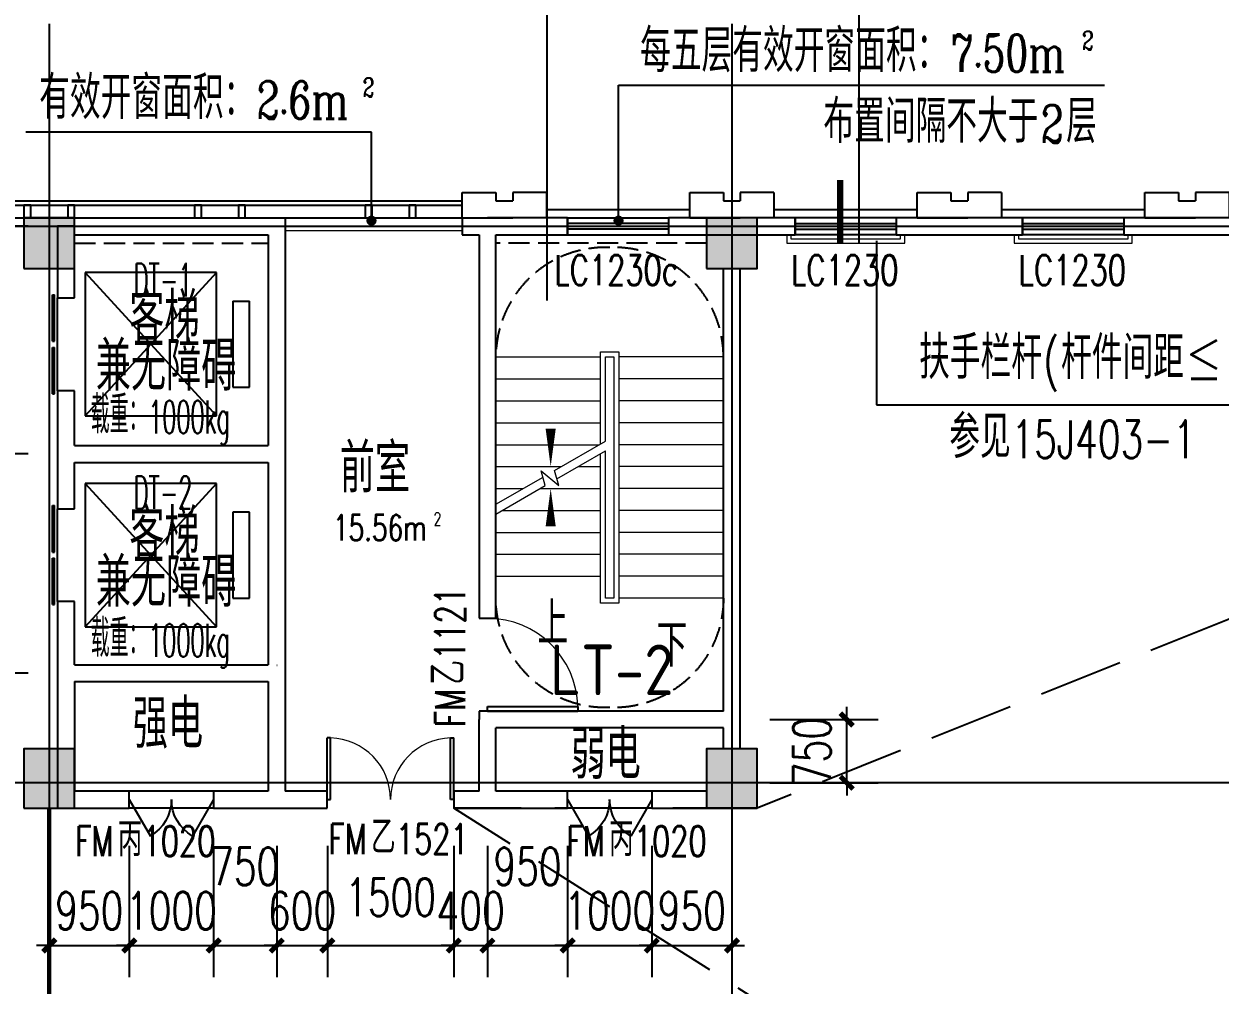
# Model space of a CAD drawing. Extents: x 1738711 to 2346805, y 1189731 to 2516152.
# Drawn here: x 1965285 to 1979477, y 1899059 to 1910459 of the extents above; entities that cross this region are included whole.
import ezdxf

# ---------------------------------------------------------------- set-up
doc = ezdxf.new("R2010")
doc.units = 0
doc.header["$LTSCALE"] = 1000
doc.header["$MEASUREMENT"] = 0
doc.linetypes.add('DASH', pattern=[0.35, 0.25, -0.1])
doc.linetypes.add('复件 140224通州运河二期售楼部条件图_t3$0$X-ME SHAFT SH$0$X-B2$0$WATER_LINE', pattern=[0])
for name, color, linetype, lineweight in [('_0', 7, 'Continuous', 25), ('STAIR', 2, 'Continuous', 5), ('栏杆', 6, 'Continuous', 15)]:
    doc.layers.add(name, color=color, linetype=linetype, lineweight=lineweight)
for name, color, linetype in [('AR-TEXT', 7, 'Continuous'), ('COLUMN', 9, 'Continuous'), ('DIM_IDEN', 3, 'Continuous'), ('DIM_SYMB', 3, 'Continuous'), ('DOTE', 1, 'Continuous'), ('EVTR', 2, 'Continuous'), ('PUB_DIM', 3, 'Continuous'), ('PUB_HATCH', 8, 'Continuous'), ('PUB_TEXT', 7, 'Continuous'), ('SPACE_ALL', 1, 'Continuous'), ('WALL', 40, 'Continuous'), ('WINDOW', 144, 'Continuous'), ('WINDOW_TEXT', 7, 'Continuous'), ('疏散距离', 211, 'DASH'), ('看线', 8, 'Continuous'), ('线脚', 44, 'Continuous')]:
    doc.layers.add(name, color=color, linetype=linetype)
doc.styles.add('_TCH_DIM', font='SIMPLEX', dxfattribs={"bigfont": 'GBCBIG'})
doc.styles.add('_TCH_DIM_T3', font='SIMPLEX', dxfattribs={"width": 0.705882, "bigfont": 'GBCBIG'})
doc.styles.add('_TCH_LABEL', font='COMPLEX', dxfattribs={"bigfont": 'GBCBIG'})
doc.styles.add('_TCH_SPACE', font='SIMPLEX', dxfattribs={"height": 5, "bigfont": 'GBCBIG'})
doc.styles.add('_TCH_WINDOW', font='SIMPLEX', dxfattribs={"height": 3.5, "bigfont": 'GBCBIG'})
doc.styles.get("Standard").update_dxf_attribs({"font": 'gbenor.shx', "bigfont": 'gbcbig.shx'})
doc.dimstyles.new('_TCH_ARCH&&150', dxfattribs={"dimtxt": 446.25, "dimasz": 150, "dimexe": 375, "dimexo": 450, "dimgap": 189.375, "dimtad": 1, "dimdec": 0, "dimzin": 0, "dimdsep": 46, "dimtxsty": '_TCH_DIM_T3', "dimblk": 'ARCHTICK', "dimcen": 0.09, "dimclrt": 7, "dimazin": 2, "dimtfac": 1, "dimtdec": 0, "dimtix": 1, "dimtmove": 2, "dimatfit": 3, "dimfxl": 1, "dimtolj": 1, "dimtzin": 0, "dimarcsym": 0})

# ---------------------------------------------------------------- blocks, each defined once
blk = doc.blocks.new('dgh321')
at = {"layer": 'WALL', "linetype": '复件 140224通州运河二期售楼部条件图_t3$0$X-ME SHAFT SH$0$X-B2$0$WATER_LINE'}
for p, q in [((3247025, -2494105), (3247425, -2494105)), ((3247025, -2494105), (3247025, -2494405)), ((3247425, -2494105), (3247625, -2494105)), ((3248025, -2494105), (3247625, -2494105)), ((3248025, -2494405), (3248025, -2494105)), ((3247425, -2494405), (3247425, -2494305)), ((3247425, -2494305), (3247625, -2494305)), ((3247625, -2494405), (3247625, -2494305)), ((3247025, -2494405), (3247425, -2494405)), ((3248025, -2494405), (3247625, -2494405))]:
    blk.add_line(p, q, dxfattribs=at)
blk = doc.blocks.new('hearherherhr')
at = {"layer": '看线', "linetype": 'DASH'}
for centre, start, end in [((1981792, 1704275), 87.7958, 180), ((1981892, 1704275), 0, 92.2042)]:
    blk.add_arc(centre, 1300, start, end, dxfattribs=at)
blk = doc.blocks.new('hreahearHERH')
at = {"layer": 'DIM_SYMB'}
for points in [[(1982542, 1701285, 0, 0, 0), (1982542, 1704950, 0, 0, 0), (1981142, 1704950, 0, 0, 0), (1981142, 1702975, 0, 120, 0), (1981142, 1703425, 0, 0, 0)], [(1981142, 1701545, 0, 0, 0), (1981142, 1702715, 0, 120, 0), (1981142, 1702265, 0, 0, 0)]]:
    blk.add_lwpolyline(points, format="xyseb", dxfattribs=at)
at = {"layer": 'STAIR'}
for p, q in [((1980492, 1704275), (1981732, 1704275)), ((1981732, 1703244), (1981732, 1704335)), ((1981732, 1704335), (1981952, 1704335)), ((1981792, 1703278), (1981792, 1704275)), ((1981792, 1704275), (1981892, 1704275)), ((1981892, 1704275), (1981892, 1701415)), ((1981952, 1704335), (1981952, 1701355)), ((1983192, 1704275), (1981952, 1704275)), ((1980492, 1704015), (1981732, 1704015)), ((1983192, 1704015), (1981952, 1704015)), ((1980492, 1703755), (1981732, 1703755)), ((1983192, 1703755), (1981952, 1703755)), ((1980492, 1703495), (1981732, 1703495)), ((1983192, 1703495), (1981952, 1703495)), ((1981189, 1702930), (1981792, 1703278)), ((1980492, 1703235), (1981717, 1703235)), ((1981216, 1702830), (1981792, 1703163)), ((1981732, 1701355), (1981732, 1703128)), ((1981792, 1701415), (1981792, 1703163)), ((1983192, 1703235), (1981952, 1703235)), ((1980492, 1702975), (1981267, 1702975)), ((1981467, 1702975), (1981732, 1702975)), ((1983192, 1702975), (1981952, 1702975)), ((1980492, 1702528), (1981051, 1702850)), ((1981077, 1702750), (1981031, 1702923)), ((1981031, 1702923), (1981237, 1702750)), ((1981237, 1702750), (1981189, 1702930)), ((1980492, 1702412), (1981077, 1702750)), ((1980492, 1702715), (1980817, 1702715)), ((1981017, 1702715), (1981732, 1702715)), ((1983192, 1702715), (1981952, 1702715)), ((1980566, 1702455), (1981732, 1702455)), ((1983192, 1702455), (1981952, 1702455)), ((1980492, 1702195), (1981732, 1702195)), ((1983192, 1702195), (1981952, 1702195)), ((1980492, 1701935), (1981732, 1701935)), ((1983192, 1701935), (1981952, 1701935)), ((1980492, 1701675), (1981732, 1701675)), ((1983192, 1701675), (1981952, 1701675)), ((1981892, 1701415), (1981792, 1701415)), ((1983192, 1701415), (1981952, 1701415)), ((1981952, 1701355), (1981732, 1701355))]:
    blk.add_line(p, q, dxfattribs=at)
at = {"layer": '_0'}
blk.add_blockref('hearherherhr', (0, 0), dxfattribs=at)
at = {"layer": '_0', "xscale": -1, "rotation": 180}
blk.add_blockref('hearherherhr', (0, 3405691), dxfattribs=at)
at = {"layer": 'PUB_TEXT', "color": 7, "style": '_TCH_DIM'}
for s, p in [('上', (1980986, 1700863)), ('下', (1982399, 1700603))]:
    blk.add_text(s, height=506, dxfattribs=at).set_placement(p)
blk = doc.blocks.new('hertaraeherah')
at = {"layer": '疏散距离', "ltscale": 4}
for points in [[(1989985, 2006659), (1973985, 2000259), (1970385, 2000259)], [(1989985, 1987859), (1970385, 2000259)]]:
    blk.add_lwpolyline(points, dxfattribs=at)
blk = doc.blocks.new('haerraeherah')
at = {"layer": '栏杆'}
for points in [[(1950035, 1987459), (1950035, 1987559), (1951435, 1987559), (1951435, 1987459)], [(1950085, 1987459), (1950085, 1987509), (1951385, 1987509), (1951385, 1987459)]]:
    blk.add_lwpolyline(points, dxfattribs=at)
blk = doc.blocks.new('jtrshjtrhr')
at = {"layer": 'WINDOW', "linetype": '复件 140224通州运河二期售楼部条件图_t3$0$X-ME SHAFT SH$0$X-B2$0$WATER_LINE'}
for p, q in [((1962192, 1784875), (1980092, 1784875)), ((1962192, 1784825), (1980092, 1784825))]:
    blk.add_line(p, q, dxfattribs=at)
at = {"layer": '看线'}
blk.add_line((1962192, 1785025), (1980092, 1785025), dxfattribs=at)
for points in [[(1974892, 1785025), (1974972, 1785025), (1974972, 1784875), (1974892, 1784875)], [(1975412, 1785025), (1975492, 1785025), (1975492, 1784875), (1975412, 1784875)], [(1976917, 1785025), (1976997, 1785025), (1976997, 1784875), (1976917, 1784875)], [(1977437, 1785025), (1977517, 1785025), (1977517, 1784875), (1977437, 1784875)], [(1978942, 1785025), (1979022, 1785025), (1979022, 1784875), (1978942, 1784875)], [(1979462, 1785025), (1979542, 1785025), (1979542, 1784875), (1979462, 1784875)]]:
    blk.add_lwpolyline(points, close=True, dxfattribs=at)
blk = doc.blocks.new('_ArchTick')
at = {"color": 0, "linetype": 'ByBlock', "const_width": 0.4}
blk.add_lwpolyline([(-0.5, -0.5), (0.5, 0.5)], dxfattribs=at)
blk = doc.blocks.new('*D2660')
at = {"layer": 'Defpoints', "color": 0, "transparency": 16777216}
for p in [(1964676, 1902759), (1965785, 1902759), (1965785, 1901459)]:
    blk.add_point(p, dxfattribs=at)
at = {"layer": 'PUB_DIM', "color": 0, "lineweight": -2, "transparency": 16777216}
for p, q in [((1964676, 1902759), (1964676, 1902909)), ((1965335, 1902759), (1964301, 1902759)), ((1964676, 1901459), (1964676, 1902759)), ((1965335, 1901459), (1964301, 1901459)), ((1964676, 1901459), (1964676, 1901309))]:
    blk.add_line(p, q, dxfattribs=at)
at = {"layer": 'PUB_DIM', "color": 0, "lineweight": -2, "transparency": 16777216, "xscale": 150, "yscale": 150, "zscale": 150}
for p, rotation in [((1964676, 1902759), 270), ((1964676, 1901459), 90)]:
    blk.add_blockref('_ArchTick', p, dxfattribs=dict(at, rotation=rotation))
at = {"layer": 'PUB_DIM', "color": 7, "transparency": 16777216, "insert": (1964263, 1902109), "char_height": 446.2, "attachment_point": 5, "rotation": 90, "style": '_TCH_DIM_T3'}
blk.add_mtext('\\A1;1300', dxfattribs=at)
blk = doc.blocks.new('*D2661')
at = {"layer": 'Defpoints', "color": 0, "transparency": 16777216}
for p in [(1964676, 1905359), (1965785, 1905359), (1965785, 1902759)]:
    blk.add_point(p, dxfattribs=at)
at = {"layer": 'PUB_DIM', "color": 0, "lineweight": -2, "transparency": 16777216}
for p, q in [((1965335, 1905359), (1964301, 1905359)), ((1964676, 1902759), (1964676, 1905359)), ((1965335, 1902759), (1964301, 1902759))]:
    blk.add_line(p, q, dxfattribs=at)
at = {"layer": 'PUB_DIM', "color": 0, "lineweight": -2, "transparency": 16777216, "xscale": 150, "yscale": 150, "zscale": 150}
for p, rotation in [((1964676, 1905359), 90), ((1964676, 1902759), 270)]:
    blk.add_blockref('_ArchTick', p, dxfattribs=dict(at, rotation=rotation))
at = {"layer": 'PUB_DIM', "color": 7, "transparency": 16777216, "insert": (1964263, 1904059), "char_height": 446.2, "attachment_point": 5, "rotation": 90, "style": '_TCH_DIM_T3'}
blk.add_mtext('\\A1;2600', dxfattribs=at)
blk = doc.blocks.new('*D2662')
at = {"layer": 'Defpoints', "color": 0, "transparency": 16777216}
for p in [(1964676, 1908059), (1965785, 1908059), (1965785, 1905359)]:
    blk.add_point(p, dxfattribs=at)
at = {"layer": 'PUB_DIM', "color": 0, "lineweight": -2, "transparency": 16777216}
for p, q in [((1965335, 1908059), (1964301, 1908059)), ((1964676, 1905359), (1964676, 1908059)), ((1965335, 1905359), (1964301, 1905359))]:
    blk.add_line(p, q, dxfattribs=at)
at = {"layer": 'PUB_DIM', "color": 0, "lineweight": -2, "transparency": 16777216, "xscale": 150, "yscale": 150, "zscale": 150}
for p, rotation in [((1964676, 1908059), 90), ((1964676, 1905359), 270)]:
    blk.add_blockref('_ArchTick', p, dxfattribs=dict(at, rotation=rotation))
at = {"layer": 'PUB_DIM', "color": 7, "transparency": 16777216, "insert": (1964263, 1906709), "char_height": 446.2, "attachment_point": 5, "rotation": 90, "style": '_TCH_DIM_T3'}
blk.add_mtext('\\A1;2700', dxfattribs=at)
blk = doc.blocks.new('*D2728')
at = {"layer": 'Defpoints', "color": 0, "transparency": 16777216}
for p in [(1973685, 1902209), (1975047, 1902209), (1973685, 1901459)]:
    blk.add_point(p, dxfattribs=at)
at = {"layer": 'PUB_DIM', "color": 0, "lineweight": -2, "transparency": 16777216}
for p, q in [((1975047, 1902209), (1975047, 1902359)), ((1974135, 1902209), (1975422, 1902209)), ((1975047, 1901459), (1975047, 1902209)), ((1974135, 1901459), (1975422, 1901459)), ((1975047, 1901459), (1975047, 1901309))]:
    blk.add_line(p, q, dxfattribs=at)
at = {"layer": 'PUB_DIM', "color": 0, "lineweight": -2, "transparency": 16777216, "xscale": 150, "yscale": 150, "zscale": 150}
for p, rotation in [((1975047, 1902209), 270), ((1975047, 1901459), 90)]:
    blk.add_blockref('_ArchTick', p, dxfattribs=dict(at, rotation=rotation))
at = {"layer": 'PUB_DIM', "color": 7, "transparency": 16777216, "insert": (1974634, 1901834), "char_height": 446.2, "attachment_point": 5, "rotation": 90, "style": '_TCH_DIM_T3'}
blk.add_mtext('\\A1;750', dxfattribs=at)
blk = doc.blocks.new('*D2764')
at = {"layer": 'Defpoints', "color": 0, "transparency": 16777216}
for p in [(1965585, 1901159), (1966535, 1901159), (1966535, 1899528)]:
    blk.add_point(p, dxfattribs=at)
at = {"layer": 'PUB_DIM', "color": 0, "lineweight": -2, "transparency": 16777216}
for p, q in [((1965585, 1900709), (1965585, 1899153)), ((1966535, 1900709), (1966535, 1899153)), ((1965585, 1899528), (1965435, 1899528)), ((1965585, 1899528), (1966535, 1899528)), ((1966535, 1899528), (1966685, 1899528))]:
    blk.add_line(p, q, dxfattribs=at)
at = {"layer": 'PUB_DIM', "color": 0, "lineweight": -2, "transparency": 16777216, "xscale": 150, "yscale": 150, "zscale": 150}
blk.add_blockref('_ArchTick', (1965585, 1899528), dxfattribs=at)
at = {"layer": 'PUB_DIM', "color": 0, "lineweight": -2, "transparency": 16777216, "xscale": 150, "yscale": 150, "zscale": 150, "rotation": 180}
blk.add_blockref('_ArchTick', (1966535, 1899528), dxfattribs=at)
at = {"layer": 'PUB_DIM', "color": 7, "transparency": 16777216, "insert": (1966060, 1899941), "char_height": 446.2, "attachment_point": 5, "style": '_TCH_DIM_T3'}
blk.add_mtext('\\A1;950', dxfattribs=at)
blk = doc.blocks.new('*D2765')
at = {"layer": 'Defpoints', "color": 0, "transparency": 16777216}
for p in [(1966535, 1901159), (1967535, 1901159), (1967535, 1899528)]:
    blk.add_point(p, dxfattribs=at)
at = {"layer": 'PUB_DIM', "color": 0, "lineweight": -2, "transparency": 16777216}
for p, q in [((1966535, 1900709), (1966535, 1899153)), ((1967535, 1900709), (1967535, 1899153)), ((1966535, 1899528), (1966385, 1899528)), ((1966535, 1899528), (1967535, 1899528)), ((1967535, 1899528), (1967685, 1899528))]:
    blk.add_line(p, q, dxfattribs=at)
at = {"layer": 'PUB_DIM', "color": 0, "lineweight": -2, "transparency": 16777216, "xscale": 150, "yscale": 150, "zscale": 150}
blk.add_blockref('_ArchTick', (1966535, 1899528), dxfattribs=at)
at = {"layer": 'PUB_DIM', "color": 0, "lineweight": -2, "transparency": 16777216, "xscale": 150, "yscale": 150, "zscale": 150, "rotation": 180}
blk.add_blockref('_ArchTick', (1967535, 1899528), dxfattribs=at)
at = {"layer": 'PUB_DIM', "color": 7, "transparency": 16777216, "insert": (1967035, 1899941), "char_height": 446.2, "attachment_point": 5, "style": '_TCH_DIM_T3'}
blk.add_mtext('\\A1;1000', dxfattribs=at)
blk = doc.blocks.new('*D2766')
at = {"layer": 'Defpoints', "color": 0, "transparency": 16777216}
for p in [(1967535, 1901159), (1968285, 1901159), (1968285, 1899528)]:
    blk.add_point(p, dxfattribs=at)
at = {"layer": 'PUB_DIM', "color": 0, "lineweight": -2, "transparency": 16777216}
for p, q in [((1967535, 1900709), (1967535, 1899153)), ((1968285, 1900709), (1968285, 1899153)), ((1967535, 1899528), (1968285, 1899528))]:
    blk.add_line(p, q, dxfattribs=at)
at = {"layer": 'PUB_DIM', "color": 0, "lineweight": -2, "transparency": 16777216, "xscale": 150, "yscale": 150, "zscale": 150, "rotation": 180}
blk.add_blockref('_ArchTick', (1967535, 1899528), dxfattribs=at)
at = {"layer": 'PUB_DIM', "color": 0, "lineweight": -2, "transparency": 16777216, "xscale": 150, "yscale": 150, "zscale": 150}
blk.add_blockref('_ArchTick', (1968285, 1899528), dxfattribs=at)
at = {"layer": 'PUB_DIM', "color": 7, "transparency": 16777216, "insert": (1967910, 1900466), "char_height": 446.2, "attachment_point": 5, "style": '_TCH_DIM_T3'}
blk.add_mtext('\\A1;750', dxfattribs=at)
blk = doc.blocks.new('*D2767')
at = {"layer": 'Defpoints', "color": 0, "transparency": 16777216}
for p in [(1968285, 1901159), (1968885, 1901159), (1968885, 1899528)]:
    blk.add_point(p, dxfattribs=at)
at = {"layer": 'PUB_DIM', "color": 0, "lineweight": -2, "transparency": 16777216}
for p, q in [((1968285, 1900709), (1968285, 1899153)), ((1968885, 1900709), (1968885, 1899153)), ((1968285, 1899528), (1968135, 1899528)), ((1968285, 1899528), (1968885, 1899528)), ((1968885, 1899528), (1969035, 1899528))]:
    blk.add_line(p, q, dxfattribs=at)
at = {"layer": 'PUB_DIM', "color": 0, "lineweight": -2, "transparency": 16777216, "xscale": 150, "yscale": 150, "zscale": 150}
blk.add_blockref('_ArchTick', (1968285, 1899528), dxfattribs=at)
at = {"layer": 'PUB_DIM', "color": 0, "lineweight": -2, "transparency": 16777216, "xscale": 150, "yscale": 150, "zscale": 150, "rotation": 180}
blk.add_blockref('_ArchTick', (1968885, 1899528), dxfattribs=at)
at = {"layer": 'PUB_DIM', "color": 7, "transparency": 16777216, "insert": (1968585, 1899941), "char_height": 446.2, "attachment_point": 5, "style": '_TCH_DIM_T3'}
blk.add_mtext('\\A1;600', dxfattribs=at)
blk = doc.blocks.new('*D2768')
at = {"layer": 'Defpoints', "color": 0, "transparency": 16777216}
for p in [(1968885, 1901159), (1970385, 1901159), (1970385, 1899528)]:
    blk.add_point(p, dxfattribs=at)
at = {"layer": 'PUB_DIM', "color": 0, "lineweight": -2, "transparency": 16777216}
for p, q in [((1968885, 1900709), (1968885, 1899153)), ((1970385, 1900709), (1970385, 1899153)), ((1968885, 1899528), (1970385, 1899528))]:
    blk.add_line(p, q, dxfattribs=at)
at = {"layer": 'PUB_DIM', "color": 0, "lineweight": -2, "transparency": 16777216, "xscale": 150, "yscale": 150, "zscale": 150, "rotation": 180}
blk.add_blockref('_ArchTick', (1968885, 1899528), dxfattribs=at)
at = {"layer": 'PUB_DIM', "color": 0, "lineweight": -2, "transparency": 16777216, "xscale": 150, "yscale": 150, "zscale": 150}
blk.add_blockref('_ArchTick', (1970385, 1899528), dxfattribs=at)
at = {"layer": 'PUB_DIM', "color": 7, "transparency": 16777216, "insert": (1969635, 1900100), "char_height": 446.2, "attachment_point": 5, "style": '_TCH_DIM_T3'}
blk.add_mtext('\\A1;1500', dxfattribs=at)
blk = doc.blocks.new('*D2769')
at = {"layer": 'Defpoints', "color": 0, "transparency": 16777216}
for p in [(1970385, 1901159), (1970785, 1901159), (1970785, 1899528)]:
    blk.add_point(p, dxfattribs=at)
at = {"layer": 'PUB_DIM', "color": 0, "lineweight": -2, "transparency": 16777216}
for p, q in [((1970385, 1900709), (1970385, 1899153)), ((1970785, 1900709), (1970785, 1899153)), ((1970385, 1899528), (1970235, 1899528)), ((1970385, 1899528), (1970785, 1899528)), ((1970785, 1899528), (1970935, 1899528))]:
    blk.add_line(p, q, dxfattribs=at)
at = {"layer": 'PUB_DIM', "color": 0, "lineweight": -2, "transparency": 16777216, "xscale": 150, "yscale": 150, "zscale": 150}
blk.add_blockref('_ArchTick', (1970385, 1899528), dxfattribs=at)
at = {"layer": 'PUB_DIM', "color": 0, "lineweight": -2, "transparency": 16777216, "xscale": 150, "yscale": 150, "zscale": 150, "rotation": 180}
blk.add_blockref('_ArchTick', (1970785, 1899528), dxfattribs=at)
at = {"layer": 'PUB_DIM', "color": 7, "transparency": 16777216, "insert": (1970585, 1899941), "char_height": 446.2, "attachment_point": 5, "style": '_TCH_DIM_T3'}
blk.add_mtext('\\A1;400', dxfattribs=at)
blk = doc.blocks.new('*D2770')
at = {"layer": 'Defpoints', "color": 0, "transparency": 16777216}
for p in [(1970785, 1901159), (1971735, 1901159), (1971735, 1899528)]:
    blk.add_point(p, dxfattribs=at)
at = {"layer": 'PUB_DIM', "color": 0, "lineweight": -2, "transparency": 16777216}
for p, q in [((1970785, 1900709), (1970785, 1899153)), ((1971735, 1900709), (1971735, 1899153)), ((1970785, 1899528), (1971735, 1899528))]:
    blk.add_line(p, q, dxfattribs=at)
at = {"layer": 'PUB_DIM', "color": 0, "lineweight": -2, "transparency": 16777216, "xscale": 150, "yscale": 150, "zscale": 150, "rotation": 180}
blk.add_blockref('_ArchTick', (1970785, 1899528), dxfattribs=at)
at = {"layer": 'PUB_DIM', "color": 0, "lineweight": -2, "transparency": 16777216, "xscale": 150, "yscale": 150, "zscale": 150}
blk.add_blockref('_ArchTick', (1971735, 1899528), dxfattribs=at)
at = {"layer": 'PUB_DIM', "color": 7, "transparency": 16777216, "insert": (1971260, 1900466), "char_height": 446.2, "attachment_point": 5, "style": '_TCH_DIM_T3'}
blk.add_mtext('\\A1;950', dxfattribs=at)
blk = doc.blocks.new('*D2771')
at = {"layer": 'Defpoints', "color": 0, "transparency": 16777216}
for p in [(1971735, 1901159), (1972735, 1901159), (1972735, 1899528)]:
    blk.add_point(p, dxfattribs=at)
at = {"layer": 'PUB_DIM', "color": 0, "lineweight": -2, "transparency": 16777216}
for p, q in [((1971735, 1900709), (1971735, 1899153)), ((1972735, 1900709), (1972735, 1899153)), ((1971735, 1899528), (1971585, 1899528)), ((1971735, 1899528), (1972735, 1899528)), ((1972735, 1899528), (1972885, 1899528))]:
    blk.add_line(p, q, dxfattribs=at)
at = {"layer": 'PUB_DIM', "color": 0, "lineweight": -2, "transparency": 16777216, "xscale": 150, "yscale": 150, "zscale": 150}
blk.add_blockref('_ArchTick', (1971735, 1899528), dxfattribs=at)
at = {"layer": 'PUB_DIM', "color": 0, "lineweight": -2, "transparency": 16777216, "xscale": 150, "yscale": 150, "zscale": 150, "rotation": 180}
blk.add_blockref('_ArchTick', (1972735, 1899528), dxfattribs=at)
at = {"layer": 'PUB_DIM', "color": 7, "transparency": 16777216, "insert": (1972235, 1899941), "char_height": 446.2, "attachment_point": 5, "style": '_TCH_DIM_T3'}
blk.add_mtext('\\A1;1000', dxfattribs=at)
blk = doc.blocks.new('*D2772')
at = {"layer": 'Defpoints', "color": 0, "transparency": 16777216}
for p in [(1972735, 1901159), (1973685, 1901159), (1973685, 1899528)]:
    blk.add_point(p, dxfattribs=at)
at = {"layer": 'PUB_DIM', "color": 0, "lineweight": -2, "transparency": 16777216}
for p, q in [((1972735, 1900709), (1972735, 1899153)), ((1973685, 1900709), (1973685, 1899153)), ((1972735, 1899528), (1972585, 1899528)), ((1972735, 1899528), (1973685, 1899528)), ((1973685, 1899528), (1973835, 1899528))]:
    blk.add_line(p, q, dxfattribs=at)
at = {"layer": 'PUB_DIM', "color": 0, "lineweight": -2, "transparency": 16777216, "xscale": 150, "yscale": 150, "zscale": 150}
blk.add_blockref('_ArchTick', (1972735, 1899528), dxfattribs=at)
at = {"layer": 'PUB_DIM', "color": 0, "lineweight": -2, "transparency": 16777216, "xscale": 150, "yscale": 150, "zscale": 150, "rotation": 180}
blk.add_blockref('_ArchTick', (1973685, 1899528), dxfattribs=at)
at = {"layer": 'PUB_DIM', "color": 7, "transparency": 16777216, "insert": (1973210, 1899941), "char_height": 446.2, "attachment_point": 5, "style": '_TCH_DIM_T3'}
blk.add_mtext('\\A1;950', dxfattribs=at)
blk = doc.blocks.new('$TCHSYS$WIN2D')
for p, q in [((-0.5, 0.5), (0.5, 0.5)), ((-0.5, 0.5), (-0.5, -0.5)), ((0.5, 0.5), (0.5, -0.5)), ((0.5, 0.167), (-0.5, 0.167)), ((0.5, -0.167), (-0.5, -0.167)), ((-0.5, -0.5), (0.5, -0.5))]:
    blk.add_line(p, q)
blk = doc.blocks.new('$DORLIB2D$00000127')
at = {"color": 0}
for points in [[(-0.533, 0.795), (-0.533, 0.69)], [(-0.033, 0.795), (-0.533, 0.795)], [(-0.033, 0.795), (-0.033, 0.69)], [(0.533, 0.795), (0.033, 0.795)], [(0.033, 0.795), (0.033, 0.69)], [(0.533, 0.795), (0.533, 0.69)], [(-0.033, 0.69), (-0.533, 0.69)], [(0.533, 0.69), (0.033, 0.69)], [(0.5, 0.5), (-0.5, 0.5)]]:
    blk.add_lwpolyline(points, dxfattribs=at)
blk = doc.blocks.new('$DorLib2D$00000001')
for p, q in [((0.45, 0.975), (0.5, 0.975)), ((0.45, 0), (0.45, 0.975)), ((0.5, 0), (0.5, 0.975)), ((0.5, 0), (0.45, 0))]:
    blk.add_line(p, q)
at = {"lineweight": 13}
blk.add_arc((0.475, 0), 0.975, 91.4693, 180, dxfattribs=at)
blk = doc.blocks.new('$DorLib2D$00000231')
at = {"color": 0}
for p, q in [((-0.5, 0), (-0.25, 0.433)), ((0.5, 0), (0.25, 0.433))]:
    blk.add_line(p, q, dxfattribs=at)
for centre, start, end in [((-0.5, 0), 0, 60), ((0.5, 0), 120, 180)]:
    blk.add_arc(centre, 0.5, start, end, dxfattribs=at)
blk = doc.blocks.new('$DorLib2D$00000002')
for p, q in [((-0.5, 0), (-0.5, 0.4875)), ((-0.475, 0.4875), (-0.5, 0.4875)), ((-0.475, 0), (-0.475, 0.4875)), ((0.475, 0), (0.475, 0.4875)), ((0.475, 0.4875), (0.5, 0.4875)), ((0.5, 0), (0.5, 0.4875)), ((-0.5, 0), (-0.475, 0)), ((0.5, 0), (0.475, 0))]:
    blk.add_line(p, q)
at = {"lineweight": 13}
for centre, start, end in [((-0.4875, 0), 0, 88.53072), ((0.4875, 0), 91.46928, 180)]:
    blk.add_arc(centre, 0.4875, start, end, dxfattribs=at)
blk = doc.blocks.new('_FZH')
blk.add_lwpolyline([(-0.5, -0.5), (0.5, -0.5), (0.5, 0.5), (-0.5, 0.5)], close=True)
at = {"layer": 'PUB_HATCH'}
blk.add_solid([(-0.5, -0.5), (0.5, -0.5), (-0.5, 0.5), (0.5, 0.5)], dxfattribs=at)

msp = doc.modelspace()

# ---------------------------------------------------------------- linework, layer by layer
at = {"layer": 'DIM_IDEN'}
for p, q in [((1971493.9, 1907178.7), (1971493.9, 1919355.3)), ((1975196.2, 1907859.3), (1975196.2, 1919355.3)), ((1972339.7, 1908125.8), (1972339.7, 1909731.7)), ((1972339.7, 1909731.7), (1978104, 1909731.7)), ((1969408.4, 1909175.9), (1965308.4, 1909175.9)), ((1969408.4, 1908125.8), (1969408.4, 1909175.9)), ((1975401.2, 1907884.9), (1975401.2, 1905942.6)), ((1975401.2, 1905942.6), (1980476.3, 1905942.6))]:
    msp.add_line(p, q, dxfattribs=at)
at = {"layer": 'DIM_IDEN', "const_width": 75}
msp.add_lwpolyline([(1974971.2, 1907859.3), (1974971.2, 1908609.3)], dxfattribs=at)
at = {"layer": 'DIM_IDEN', "const_width": 60}
for points in [[(1969408.4, 1908095.8, 1), (1969408.4, 1908155.8, 1)], [(1972339.7, 1908095.8, 1), (1972339.7, 1908155.8, 1)]]:
    msp.add_lwpolyline(points, format="xyb", close=True, dxfattribs=at)
at = {"layer": 'DIM_IDEN'}
for points in [[(1975401.2, 1907884.9, 1), (1975401.2, 1907884.9, 1)], [(1971493.9, 1907178.7, 1), (1971493.9, 1907178.7, 1)]]:
    msp.add_lwpolyline(points, format="xyb", close=True, dxfattribs=at)
at = {"layer": 'DOTE'}
for p, q in [((1965584.6, 1910459.1), (1965584.6, 1885859.1)), ((1973684.6, 1910459.1), (1973684.6, 1885859.1)), ((1930784.6, 1908059.1), (1992284.6, 1908059.1)), ((1992284.6, 1901459.1), (1930784.6, 1901459.1))]:
    msp.add_line(p, q, dxfattribs=at)
at = {"layer": 'EVTR', "linetype": '复件 140224通州运河二期售楼部条件图_t3$0$X-ME SHAFT SH$0$X-B2$0$WATER_LINE'}
for p, q in [((1967569.6, 1907509.1), (1966009.6, 1907509.1)), ((1966009.6, 1907509.1), (1966009.6, 1905809.1)), ((1967569.6, 1907509.1), (1966009.6, 1905809.1)), ((1966009.6, 1907509.1), (1967569.6, 1905809.1)), ((1967569.6, 1905809.1), (1967569.6, 1907509.1)), ((1967764.6, 1907169.1), (1967764.6, 1906149.1)), ((1967764.6, 1907169.1), (1967959.6, 1907169.1)), ((1967959.6, 1906149.1), (1967959.6, 1907169.1)), ((1967764.6, 1906149.1), (1967959.6, 1906149.1)), ((1966009.6, 1905809.1), (1967569.6, 1905809.1)), ((1967569.6, 1905009.1), (1966009.6, 1905009.1)), ((1966009.6, 1905009.1), (1966009.6, 1903309.1)), ((1967569.6, 1905009.1), (1966009.6, 1903309.1)), ((1966009.6, 1905009.1), (1967569.6, 1903309.1)), ((1967569.6, 1903309.1), (1967569.6, 1905009.1)), ((1967959.6, 1904669.1), (1967764.6, 1904669.1)), ((1967764.6, 1904669.1), (1967764.6, 1903649.1)), ((1967959.6, 1903649.1), (1967959.6, 1904669.1)), ((1967764.6, 1903649.1), (1967959.6, 1903649.1)), ((1966009.6, 1903309.1), (1967569.6, 1903309.1))]:
    msp.add_line(p, q, dxfattribs=at)
at = {"layer": 'WALL'}
for p, q in [((1965684.6, 1908059.1), (1965684.6, 1907209.1)), ((1965884.6, 1908059.1), (1965684.6, 1908059.1)), ((1965884.6, 1907209.1), (1965884.6, 1908059.1)), ((1968384.6, 1908159.1), (1968384.6, 1905459.1)), ((1968184.6, 1907959.1), (1968184.6, 1905459.1)), ((1970684.6, 1907959.1), (1970684.6, 1903409.1)), ((1970884.6, 1903409.1), (1970884.6, 1907959.1)), ((1973584.6, 1902309.1), (1973584.6, 1907559.1)), ((1973784.6, 1902209.1), (1973784.6, 1907559.1)), ((1965684.6, 1907209.1), (1965884.6, 1907209.1)), ((1965884.6, 1906109.1), (1965684.6, 1906109.1)), ((1965684.6, 1906109.1), (1965684.6, 1905459.1)), ((1965884.6, 1905459.1), (1965884.6, 1906109.1)), ((1965684.6, 1905459.1), (1965684.6, 1905359.1)), ((1965884.6, 1905459.1), (1965884.6, 1905459.1)), ((1968184.6, 1905459.1), (1968184.6, 1905459.1)), ((1968384.6, 1905459.1), (1968384.6, 1905359.1)), ((1965684.6, 1905359.1), (1965684.6, 1904709.1)), ((1965884.6, 1904709.1), (1965884.6, 1905259.1)), ((1968184.6, 1905259.1), (1968184.6, 1902859.1)), ((1968384.6, 1905359.1), (1968384.6, 1902859.1)), ((1965684.6, 1904709.1), (1965884.6, 1904709.1)), ((1965884.6, 1903609.1), (1965684.6, 1903609.1)), ((1965684.6, 1903609.1), (1965684.6, 1902859.1)), ((1965884.6, 1902859.1), (1965884.6, 1903609.1)), ((1970684.6, 1903409.1), (1970884.6, 1903409.1)), ((1965684.6, 1902859.1), (1965684.6, 1902759.1)), ((1965884.6, 1902859.1), (1965884.6, 1902859.1)), ((1968284.3, 1902853), (1968290.3, 1902852.6)), ((1968384.6, 1902859.1), (1968384.6, 1902759.1)), ((1965684.6, 1902759.1), (1965684.6, 1901159.1)), ((1968384.6, 1902759.1), (1968384.6, 1901359.1)), ((1965884.6, 1902659.1), (1965884.6, 1901359.1)), ((1968184.6, 1902659.1), (1968184.6, 1901359.1)), ((1970884.6, 1902309.1), (1970684.6, 1902309.1)), ((1970684.6, 1902309.1), (1970684.6, 1902209.1)), ((1973584.6, 1902309.1), (1970884.6, 1902309.1)), ((1970684.6, 1901359.1), (1970684.6, 1902209.1)), ((1970884.6, 1901359.1), (1970884.6, 1902109.1)), ((1973584.6, 1902109.1), (1970884.6, 1902109.1)), ((1973584.6, 1901859.1), (1973584.6, 1902109.1)), ((1973784.6, 1901859.1), (1973784.6, 1902209.1)), ((1966534.6, 1901359.1), (1965884.6, 1901359.1)), ((1966534.6, 1901159.1), (1966534.6, 1901359.1)), ((1968184.6, 1901359.1), (1967534.6, 1901359.1)), ((1967534.6, 1901359.1), (1967534.6, 1901159.1)), ((1968884.6, 1901359.1), (1968384.6, 1901359.1)), ((1968884.6, 1901159.1), (1968884.6, 1901359.1)), ((1970684.6, 1901359.1), (1970384.6, 1901359.1)), ((1970384.6, 1901359.1), (1970384.6, 1901159.1)), ((1971734.6, 1901359.1), (1970884.6, 1901359.1)), ((1971734.6, 1901159.1), (1971734.6, 1901359.1)), ((1973384.6, 1901359.1), (1972734.6, 1901359.1)), ((1972734.6, 1901359.1), (1972734.6, 1901159.1)), ((1965884.6, 1901159.1), (1966534.6, 1901159.1)), ((1967534.6, 1901159.1), (1968284.6, 1901159.1)), ((1968284.6, 1901159.1), (1968884.6, 1901159.1)), ((1970384.6, 1901159.1), (1970784.6, 1901159.1)), ((1970784.6, 1901159.1), (1971734.6, 1901159.1)), ((1972734.6, 1901159.1), (1973384.6, 1901159.1))]:
    msp.add_line(p, q, dxfattribs=at)
at = {"layer": 'WALL', "linetype": '复件 140224通州运河二期售楼部条件图_t3$0$X-ME SHAFT SH$0$X-B2$0$WATER_LINE'}
for p, q in [((1965884.6, 1908159.1), (1968384.6, 1908159.1)), ((1970484.6, 1908159.1), (1970784.6, 1908159.1)), ((1970484.6, 1908159.1), (1970484.6, 1907959.1)), ((1971734.6, 1908159.1), (1970784.6, 1908159.1)), ((1971734.6, 1907959.1), (1971734.6, 1908159.1)), ((1974434.6, 1908159.1), (1972934.6, 1908159.1)), ((1972934.6, 1908159.1), (1972934.6, 1907959.1)), ((1974434.6, 1907959.1), (1974434.6, 1908159.1)), ((1977134.6, 1908159.1), (1975634.6, 1908159.1)), ((1975634.6, 1908159.1), (1975634.6, 1907959.1)), ((1977134.6, 1907959.1), (1977134.6, 1908159.1)), ((1979834.6, 1908159.1), (1978334.6, 1908159.1)), ((1978334.6, 1908159.1), (1978334.6, 1907959.1)), ((1965884.6, 1907959.1), (1968184.6, 1907959.1)), ((1970484.6, 1907959.1), (1970684.6, 1907959.1)), ((1970884.6, 1907959.1), (1971734.6, 1907959.1)), ((1972934.6, 1907959.1), (1974434.6, 1907959.1)), ((1975634.6, 1907959.1), (1977134.6, 1907959.1)), ((1978334.6, 1907959.1), (1979834.6, 1907959.1)), ((1965884.6, 1905459.1), (1968184.6, 1905459.1)), ((1965884.6, 1905259.1), (1968184.6, 1905259.1)), ((1965884.6, 1902859.1), (1968184.6, 1902859.1)), ((1965884.6, 1902659.1), (1968184.6, 1902659.1))]:
    msp.add_line(p, q, dxfattribs=at)
at = {"layer": 'WINDOW'}
for p, q in [((1967534.6, 1901359.1), (1966534.6, 1901359.1)), ((1972734.6, 1901359.1), (1971734.6, 1901359.1)), ((1967534.6, 1901159.1), (1966534.6, 1901159.1)), ((1972734.6, 1901159.1), (1971734.6, 1901159.1))]:
    msp.add_line(p, q, dxfattribs=at)
at = {"layer": 'WINDOW', "color": 4, "linetype": 'DASH', "ltscale": 2, "const_width": 50}
msp.add_lwpolyline([(1965584.6, 1901159.1), (1965584.6, 1895159.1)], dxfattribs=at)
at = {"layer": '栏杆'}
for points in [[(1968384.6, 1908059.1), (1970484.6, 1908059.1)], [(1968384.6, 1908009.1), (1970484.6, 1908009.1)]]:
    msp.add_lwpolyline(points, dxfattribs=at)
at = {"layer": '看线', "linetype": 'DASH'}
for p, q in [((1965884.6, 1907859.1), (1968184.6, 1907859.1)), ((1973384.6, 1907859.1), (1970884.6, 1907859.1))]:
    msp.add_line(p, q, dxfattribs=at)
at = {"layer": '线脚', "color": 8, "linetype": '复件 140224通州运河二期售楼部条件图_t3$0$X-ME SHAFT SH$0$X-B2$0$WATER_LINE'}
for p, q in [((1971484.6, 1908259.1), (1973184.6, 1908259.1)), ((1974184.6, 1908259.1), (1975884.6, 1908259.1)), ((1976884.6, 1908259.1), (1978584.6, 1908259.1))]:
    msp.add_line(p, q, dxfattribs=at)

# ---------------------------------------------------------------- block references
at = {"xscale": -1, "rotation": 180}
msp.add_blockref('jtrshjtrhr', (-9607.3, 3693184.5), dxfattribs=at)
at = {"layer": '_0', "xscale": -1, "rotation": 180}
for p in [(24300, 3895418.2), (27000, 3895418.2)]:
    msp.add_blockref('haerraeherah', p, dxfattribs=at)
at = {"layer": '_0'}
for name, p in [('hreahearHERH', (-9607.3, 202233.7)), ('hertaraeherah', (0, -99100))]:
    msp.add_blockref(name, p, dxfattribs=at)
at = {"layer": 'COLUMN', "linetype": '复件 140224通州运河二期售楼部条件图_t3$0$X-ME SHAFT SH$0$X-B2$0$WATER_LINE'}
for p, xscale, yscale, zscale, rotation in [((1965584.6, 1907859.1), 600.0000007620547, 600.0000004395843, 600.0000004395843, 1.958787972375843e-08), ((1973684.6, 1907859.1), 599.9999998132698, 600.0000003085006, 600.0000003085006, 8.982410239400789e-09), ((1965584.6, 1901509.1), 599.9999998072162, 700.0000002908055, 700.0000002908055, 359.9999999988883), ((1973684.6, 1901509.1), 599.9999996582046, 700.0000001995359, 700.0000001995359, 359.9999999735197)]:
    msp.add_blockref('_FZH', p, dxfattribs=dict(at, xscale=xscale, yscale=yscale, zscale=zscale, rotation=rotation))
at = {"layer": 'WALL', "linetype": '复件 140224通州运河二期售楼部条件图_t3$0$X-ME SHAFT SH$0$X-B2$0$WATER_LINE', "xscale": -1, "rotation": 180}
for p in [(-1276540.6, -585945.8), (-1273840.6, -585945.8), (-1271140.6, -585945.8), (-1268440.6, -585945.8)]:
    msp.add_blockref('dgh321', p, dxfattribs=at)
at = {"layer": 'WINDOW', "linetype": '复件 140224通州运河二期售楼部条件图_t3$0$X-ME SHAFT SH$0$X-B2$0$WATER_LINE'}
ref = msp.add_blockref('$TCHSYS$WIN2D', (1972334.6, 1908059.1), dxfattribs=dict(at, xscale=1200, yscale=200, zscale=1200))
ref.add_attrib('A', 'LC1230c', (1971578.6, 1907360.7), dxfattribs={"layer": 'WINDOW_TEXT', "linetype": '复件 140224通州运河二期售楼部条件图_t3$0$X-ME SHAFT SH$0$X-B2$0$WATER_LINE', "ltscale": 0.5, "height": 357, "style": '_TCH_WINDOW', "width": 0.705882})
ref = msp.add_blockref('$TCHSYS$WIN2D', (1975034.6, 1908059.1), dxfattribs=dict(at, xscale=-1200, yscale=200, zscale=-1200))
ref.add_attrib('A', 'LC1230', (1974386.6, 1907360.7), dxfattribs={"layer": 'WINDOW_TEXT', "linetype": '复件 140224通州运河二期售楼部条件图_t3$0$X-ME SHAFT SH$0$X-B2$0$WATER_LINE', "ltscale": 0.5, "height": 357, "style": '_TCH_WINDOW', "width": 0.705882})
ref = msp.add_blockref('$TCHSYS$WIN2D', (1977734.6, 1908059.1), dxfattribs=dict(at, xscale=-1200, yscale=200, zscale=-1200))
ref.add_attrib('A', 'LC1230', (1977086.6, 1907360.7), dxfattribs={"layer": 'WINDOW_TEXT', "linetype": '复件 140224通州运河二期售楼部条件图_t3$0$X-ME SHAFT SH$0$X-B2$0$WATER_LINE', "ltscale": 0.5, "height": 357, "style": '_TCH_WINDOW', "width": 0.705882})
at = {"layer": 'WINDOW', "linetype": '复件 140224通州运河二期售楼部条件图_t3$0$X-ME SHAFT SH$0$X-B2$0$WATER_LINE', "xscale": 1100, "yscale": -199.9999999743886, "zscale": 1100, "rotation": 270.0000001475325}
for p in [(1965784.6, 1906659.1), (1965784.6, 1904159.1)]:
    msp.add_blockref('$DORLIB2D$00000127', p, dxfattribs=at)
at = {"layer": 'WINDOW'}
for name, p, xscale, yscale, zscale, rotation in [('$DorLib2D$00000001', (1970784.6, 1902859.1), -1100, -1100, -1100, 89.99999984016144), ('$DorLib2D$00000002', (1969634.6, 1901259.1), -1500, -1500, -1500, 179.9999998841856), ('$DorLib2D$00000231', (1967034.6, 1901259.1), -1000, 1000, -1000, 179.999999846705), ('$DorLib2D$00000231', (1972234.6, 1901259.1), -1000, 1000, -1000, 179.9999998429446)]:
    msp.add_blockref(name, p, dxfattribs=dict(at, xscale=xscale, yscale=yscale, zscale=zscale, rotation=rotation))

# ---------------------------------------------------------------- texts
at = {"layer": 'AR-TEXT', "style": '_TCH_DIM_T3'}
for s, height, width, p in [('DT-1', 391, 0.49827, (1966588.9, 1907227.1)), ('载重：', 443.69, 0.705882, (1966076, 1905602.1)), ('1000kg', 391, 0.49827, (1966760, 1905602.1)), ('DT-2', 391, 0.49827, (1966588.9, 1904705.8)), ('载重：', 443.69, 0.705882, (1966076, 1902950.8)), ('1000kg', 391, 0.49827, (1966760, 1902950.8))]:
    msp.add_text(s, height=height, dxfattribs=dict(at, width=width)).set_placement(p)
at = {"layer": 'AR-TEXT'}
for s, height, p in [('客梯', 578.72, (1966534, 1906691.4)), ('兼无障碍', 578.72, (1966137.9, 1906110.1)), ('前室', 578.72, (1969033.5, 1904901.2)), ('客梯', 578.72, (1966534, 1904125.1)), ('兼无障碍', 578.72, (1966137.9, 1903546.7)), ('LT-2', 600, (1971526.4, 1902497.9)), ('强电', 578.72, (1966577, 1901869)), ('弱电', 578.72, (1971769.5, 1901504.6))]:
    msp.add_text(s, height=height, dxfattribs=at).set_placement(p)
at = {"layer": 'PUB_TEXT', "color": 7}
for s, height, style, p in [('每五层有效开窗面积：', 506.38, '_TCH_LABEL', (1972595.3, 1909889.2)), ('有效开窗面积：', 506.38, '_TCH_LABEL', (1965465.9, 1909333.4)), ('布置间隔不大于', 506.38, '_TCH_LABEL', (1974770.2, 1909049.2)), ('层', 506.4, '_TCH_LABEL', (1977650.5, 1909049.2)), ('扶手栏杆', 506.38, '_TCH_DIM', (1975906.2, 1906248.8)), ('杆件间距≤', 506.38, '_TCH_DIM', (1977590.7, 1906248.8)), ('参见', 506.38, '_TCH_DIM', (1976263.9, 1905310.3))]:
    msp.add_text(s, height=height, dxfattribs=dict(at, style=style)).set_placement(p)
at = {"layer": 'PUB_TEXT', "color": 7, "width": 0.705882}
for s, height, style, p in [('7.50m', 446.25, '_TCH_LABEL', (1976281.5, 1909889.2)), ('2', 223.1, '_TCH_LABEL', (1977841.5, 1910151.7)), ('2.6m', 446.25, '_TCH_LABEL', (1968046.2, 1909333.4)), ('2', 223.1, '_TCH_LABEL', (1969306.2, 1909595.9)), ('2', 446.2, '_TCH_LABEL', (1977350.5, 1909049.2)), ('(', 446.2, '_TCH_DIM', (1977380.7, 1906248.8)), ('15J403-1', 446.25, '_TCH_DIM', (1977001.1, 1905310.3))]:
    msp.add_text(s, height=height, dxfattribs=dict(at, style=style)).set_placement(p)
at = {"layer": 'SPACE_ALL', "color": 0, "style": '_TCH_SPACE', "width": 0.705882}
for s, height, p in [('2', 153, (1970144.5, 1904511.1)), ('15.56m', 306, (1968951.4, 1904331.1))]:
    msp.add_text(s, height=height, dxfattribs=at).set_placement(p)
at = {"layer": 'WINDOW_TEXT', "style": '_TCH_WINDOW', "width": 0.705882}
for s, rotation, p in [('1121', 90, (1970519.6, 1902916.5)), ('FM', 90, (1970519.6, 1902117.6)), ('FM', 360, (1968898.5, 1900613.3)), ('1521', 360, (1969697.4, 1900613.3)), ('FM', 360, (1965894, 1900587)), ('1020', 360, (1966692.9, 1900587)), ('FM', 360, (1971722.9, 1900587)), ('1020', 360, (1972521.8, 1900587))]:
    msp.add_text(s, height=357, rotation=rotation, dxfattribs=at).set_placement(p)
at = {"layer": 'WINDOW_TEXT', "style": '_TCH_WINDOW'}
for s, rotation, p in [('乙', 90, (1970519.6, 1902621.6)), ('丙', 360, (1966398, 1900587)), ('乙', 360, (1969402.5, 1900613.3)), ('丙', 360, (1972226.9, 1900587))]:
    msp.add_text(s, height=405.1, rotation=rotation, dxfattribs=at).set_placement(p)

# ---------------------------------------------------------------- dimensions: what is measured, and where the dimension line sits
at = {"layer": 'PUB_DIM'}
for p1, p2, distance, picture, middle in [((1965784.6, 1905359.1), (1965784.6, 1908059.1), 1108.8, '*D2662', (1964263.3, 1906709.1)), ((1965784.6, 1902759.1), (1965784.6, 1905359.1), 1108.8, '*D2661', (1964263.3, 1904059.1)), ((1965784.6, 1901459.1), (1965784.6, 1902759.1), 1108.8, '*D2660', (1964263.3, 1902109.1)), ((1973684.6, 1901459.1), (1973684.6, 1902209.1), -1362.3, '*D2728', (1974634.5, 1901834.1)), ((1965584.6, 1901159.1), (1966534.6, 1901159.1), -1631, '*D2764', (1966059.6, 1899940.6)), ((1966534.6, 1901159.1), (1967534.6, 1901159.1), -1631, '*D2765', (1967034.6, 1899940.6)), ((1968284.6, 1901159.1), (1968884.6, 1901159.1), -1631, '*D2767', (1968584.6, 1899940.6)), ((1970384.6, 1901159.1), (1970784.6, 1901159.1), -1631, '*D2769', (1970584.6, 1899940.6)), ((1971734.6, 1901159.1), (1972734.6, 1901159.1), -1631, '*D2771', (1972234.6, 1899940.6)), ((1972734.6, 1901159.1), (1973684.6, 1901159.1), -1631, '*D2772', (1973209.6, 1899940.6))]:
    dim = msp.add_aligned_dim(p1=p1, p2=p2, distance=distance, dimstyle='_TCH_ARCH&&150', dxfattribs=at)
    dim.commit()
    dim.dimension.update_dxf_attribs({"geometry": picture, "text_midpoint": middle})
for base, p1, p2, picture, middle in [((1968284.6, 1899528.1), (1967534.6, 1901159.1), (1968284.6, 1901159.1), '*D2766', (1967909.6, 1900465.6)), ((1970384.6, 1899528.1), (1968884.6, 1901159.1), (1970384.6, 1901159.1), '*D2768', (1969634.6, 1900099.9)), ((1971734.6, 1899528.1), (1970784.6, 1901159.1), (1971734.6, 1901159.1), '*D2770', (1971259.6, 1900465.6))]:
    dim = msp.add_linear_dim(base=base, p1=p1, p2=p2, angle=360, dimstyle='_TCH_ARCH&&150', dxfattribs=at)
    dim.commit()
    dim.dimension.update_dxf_attribs({"geometry": picture, "text_midpoint": middle, "dimtype": 129})

doc.saveas('drawing.dxf')
